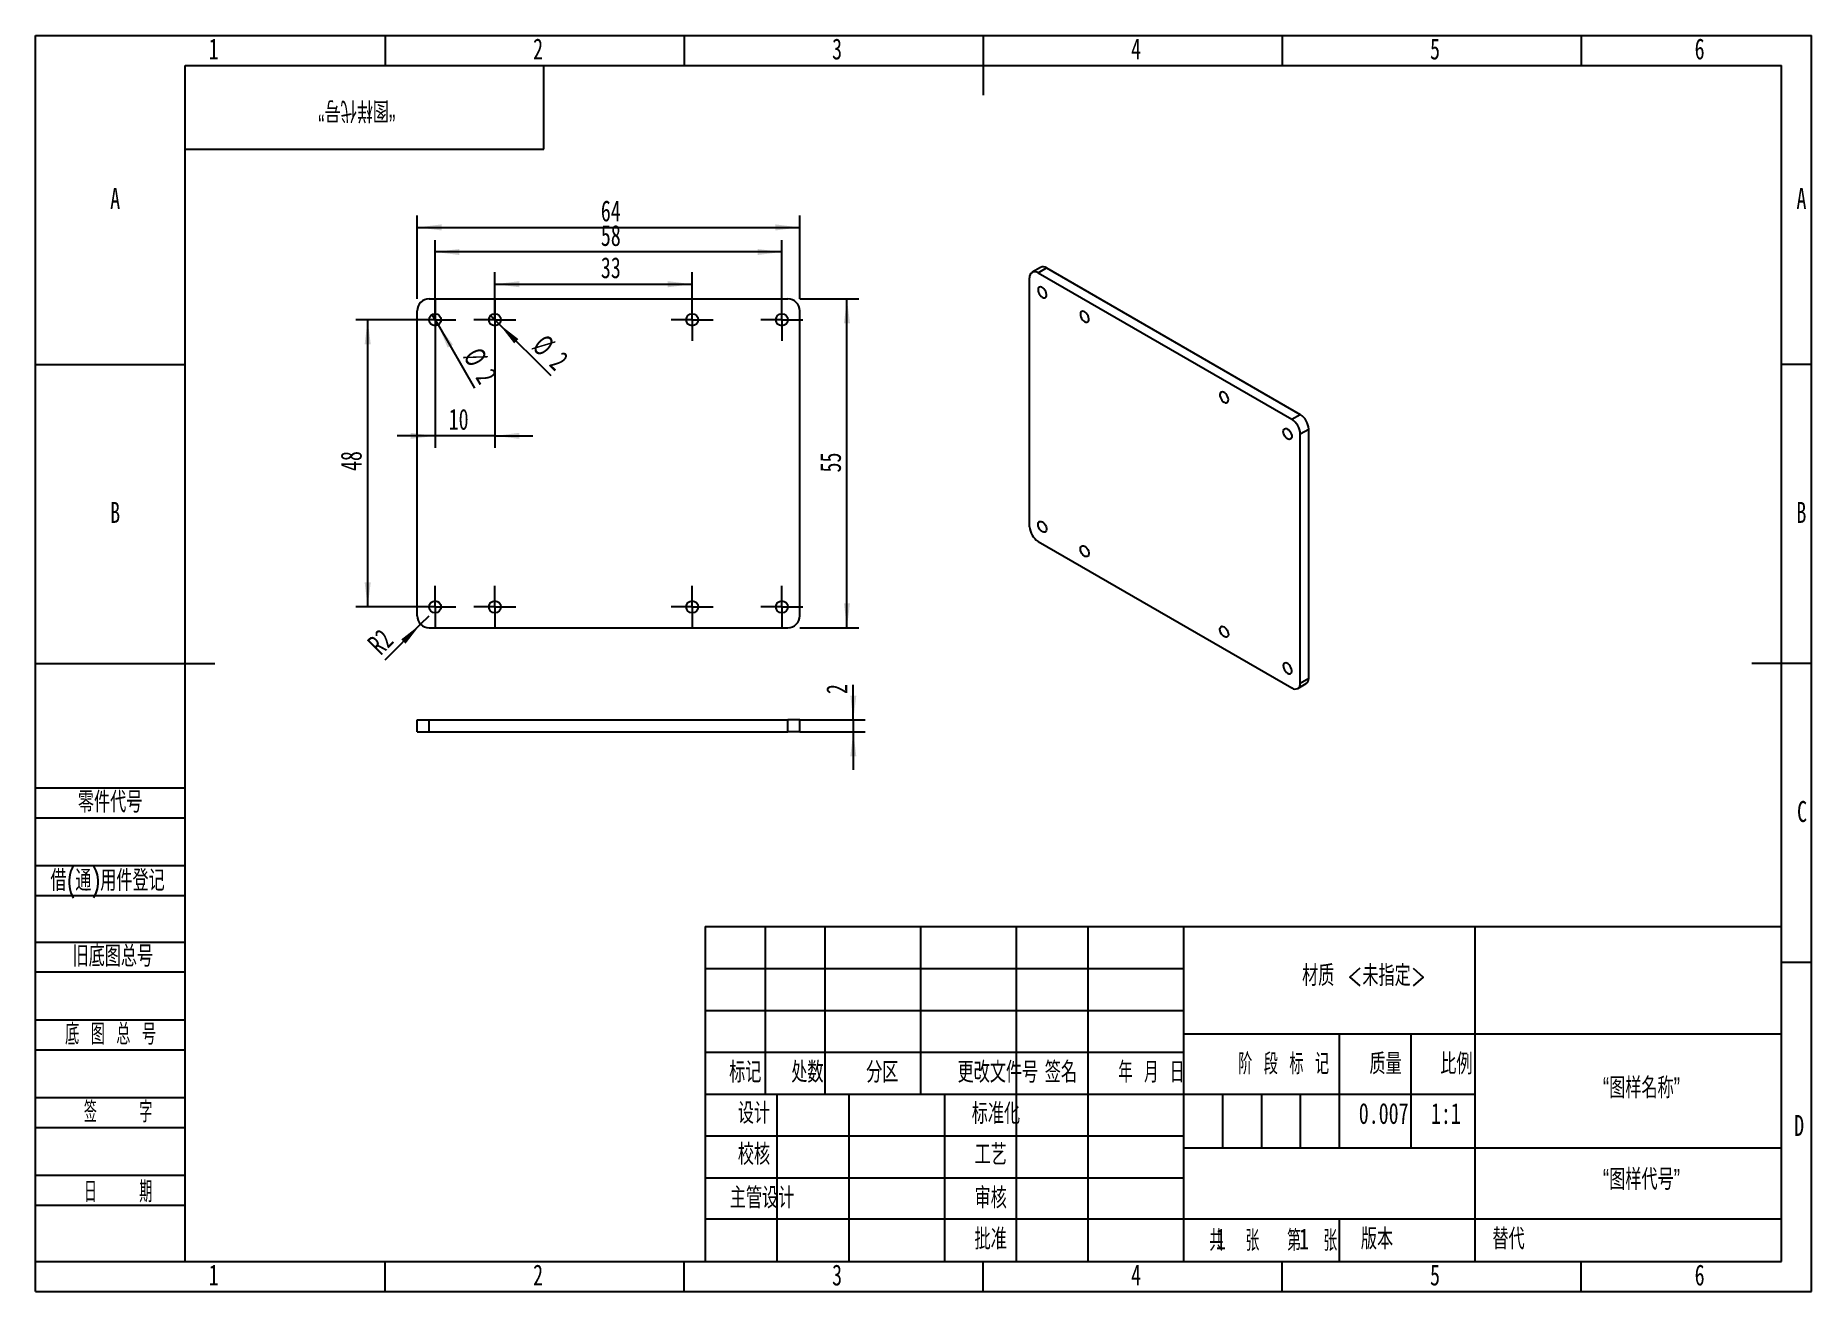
# Model space of a CAD drawing. Header units: millimetres. Extents: x 0 to 297, y 0 to 210.
import ezdxf

# ---------------------------------------------------------------- set-up
doc = ezdxf.new("R2010")
doc.units = ezdxf.units.MM
doc.layers.add('图框', color=7, linetype='Continuous')
doc.layers.add('粗实线层', color=7, linetype='Continuous', lineweight=25)
doc.styles.add('SLDTEXTSTYLE0', font='TXT', dxfattribs={"width": 0.7, "bigfont": 'bigfont'})
doc.styles.add('SLDTEXTSTYLE1', font='TXT', dxfattribs={"width": 0.6, "bigfont": 'bigfont'})
doc.styles.add('SLDTEXTSTYLE2', font='TXT', dxfattribs={"width": 0.614286, "bigfont": 'bigfont'})
doc.styles.add('SLDTEXTSTYLE3', font='TXT', dxfattribs={"width": 0.62, "bigfont": 'bigfont'})
doc.styles.add('SLDTEXTSTYLE4', font='TXT', dxfattribs={"width": 0.566667, "bigfont": 'bigfont'})
doc.styles.add('SLDTEXTSTYLE5', font='TXT', dxfattribs={"width": 0.7})
doc.dimstyles.new('SLDDIMSTYLE0', dxfattribs={"dimtxt": 3.5, "dimasz": 4.08, "dimexe": 0, "dimexo": 0.0625, "dimgap": 0.875, "dimtad": 2, "dimrnd": 1e-09, "dimzin": 12, "dimdsep": 46, "dimtxsty": 'SLDTEXTSTYLE5', "dimsah": 1, "dimcen": 0.09, "dimadec": 0, "dimazin": 3, "dimtfac": 1, "dimtofl": 0, "dimtmove": 0, "dimatfit": 3, "dimfxl": 0, "dimfrac": 2, "dimtolj": 1, "dimtzin": 12, "dimarcsym": 0})
doc.dimstyles.new('SLDDIMSTYLE1', dxfattribs={"dimtxt": 3.5, "dimasz": 4.08, "dimexe": 0, "dimexo": 0.0625, "dimgap": 0.875, "dimtad": 2, "dimrnd": 1e-09, "dimzin": 12, "dimdsep": 46, "dimtxsty": 'SLDTEXTSTYLE5', "dimblk1": 'NONE', "dimsah": 1, "dimcen": 0, "dimadec": 0, "dimazin": 3, "dimtfac": 1, "dimtmove": 0, "dimatfit": 3, "dimldrblk": 'NONE', "dimfxl": 0, "dimfrac": 2, "dimtolj": 1, "dimtzin": 12, "dimarcsym": 0})
doc.dimstyles.new('SLDDIMSTYLE2', dxfattribs={"dimtxt": 3.5, "dimasz": 4.08, "dimexe": 0, "dimexo": 0.0625, "dimgap": 0.875, "dimtad": 2, "dimrnd": 1e-09, "dimzin": 12, "dimdsep": 46, "dimtxsty": 'SLDTEXTSTYLE5', "dimsah": 1, "dimcen": 0, "dimadec": 0, "dimazin": 3, "dimtfac": 1, "dimtofl": 0, "dimtmove": 0, "dimatfit": 3, "dimfxl": 0, "dimfrac": 2, "dimtolj": 1, "dimtzin": 12, "dimarcsym": 0})
doc.dimstyles.new('SLDDIMSTYLE3', dxfattribs={"dimtxt": 3.5, "dimasz": 4.08, "dimexe": 0, "dimexo": 0.0625, "dimgap": 0.875, "dimtad": 2, "dimrnd": 1e-09, "dimzin": 12, "dimdsep": 46, "dimtxsty": 'SLDTEXTSTYLE5', "dimsah": 1, "dimcen": 0.09, "dimadec": 0, "dimazin": 3, "dimtfac": 1, "dimtmove": 0, "dimatfit": 0, "dimfxl": 0, "dimfrac": 2, "dimtolj": 1, "dimtzin": 12, "dimarcsym": 0})

# ---------------------------------------------------------------- blocks, each defined once
blk = doc.blocks.new('_D')
at = {"layer": '图框'}
for p, q in [((63.82, 165.97), (63.82, 179.91)), ((127.82, 165.97), (127.82, 179.91)), ((63.82, 177.91), (127.82, 177.91))]:
    blk.add_line(p, q, dxfattribs=at)
for points in [[(63.82, 177.91), (67.9, 177.41), (67.9, 178.42)], [(127.82, 177.91), (123.74, 178.42), (123.74, 177.41)]]:
    blk.add_solid(points, dxfattribs=at)
at = {"layer": '图框', "insert": (94.54, 182.43), "char_height": 3.5, "attachment_point": 1, "style": 'SLDTEXTSTYLE5'}
blk.add_mtext('64', dxfattribs=at)
blk = doc.blocks.new('_D_1')
at = {"layer": '图框'}
for p, q in [((127.82, 165.97), (137.7, 165.97)), ((135.7, 110.97), (135.7, 165.97)), ((127.82, 110.97), (137.7, 110.97))]:
    blk.add_line(p, q, dxfattribs=at)
for points in [[(135.7, 165.97), (135.19, 161.89), (136.21, 161.89)], [(135.7, 110.97), (136.21, 115.05), (135.19, 115.05)]]:
    blk.add_solid(points, dxfattribs=at)
at = {"layer": '图框', "insert": (131.19, 136.94), "char_height": 3.5, "attachment_point": 1, "rotation": 90, "style": 'SLDTEXTSTYLE5'}
blk.add_mtext('55', dxfattribs=at)
blk = doc.blocks.new('_D_2')
at = {"layer": '图框'}
for q in [(66.32, 163.34), (73.41, 151.05)]:
    blk.add_line((67.32, 161.61), q, dxfattribs=at)
blk.add_solid([(67.32, 161.61), (68.92, 157.82), (69.8, 158.33)], dxfattribs=at)
at = {"layer": '图框', "char_height": 3.5, "attachment_point": 1, "rotation": 300, "style": 'SLDTEXTSTYLE5'}
for s, insert in [('%%c', (74.47, 158.18)), ('2', (76.52, 154.61))]:
    blk.add_mtext(s, dxfattribs=dict(at, insert=insert))
blk = doc.blocks.new('_None')
blk = doc.blocks.new('_D_3')
at = {"layer": '图框'}
for p, q in [((66.82, 165.97), (66.82, 175.81)), ((124.82, 165.97), (124.82, 175.81)), ((124.82, 173.81), (66.82, 173.81))]:
    blk.add_line(p, q, dxfattribs=at)
for points in [[(66.82, 173.81), (70.9, 173.3), (70.9, 174.31)], [(124.82, 173.81), (120.74, 174.31), (120.74, 173.3)]]:
    blk.add_solid(points, dxfattribs=at)
at = {"layer": '图框', "insert": (94.54, 178.32), "char_height": 3.5, "attachment_point": 1, "style": 'SLDTEXTSTYLE5'}
blk.add_mtext('58', dxfattribs=at)
blk = doc.blocks.new('_D_4')
at = {"layer": '图框'}
for p, q in [((63.32, 162.47), (53.55, 162.47)), ((55.55, 114.47), (55.55, 162.47)), ((63.32, 114.47), (53.55, 114.47))]:
    blk.add_line(p, q, dxfattribs=at)
for points in [[(55.55, 162.47), (55.04, 158.39), (56.06, 158.39)], [(55.55, 114.47), (56.06, 118.55), (55.04, 118.55)]]:
    blk.add_solid(points, dxfattribs=at)
at = {"layer": '图框', "insert": (51.04, 137.18), "char_height": 3.5, "attachment_point": 1, "rotation": 90, "style": 'SLDTEXTSTYLE5'}
blk.add_mtext('48', dxfattribs=at)
blk = doc.blocks.new('_D_5')
at = {"layer": '图框'}
for q in [(65.82, 112.97), (58.41, 105.56)]:
    blk.add_line((64.4, 111.56), q, dxfattribs=at)
blk.add_solid([(64.4, 111.56), (61.16, 109.03), (61.88, 108.31)], dxfattribs=at)
at = {"layer": '图框', "insert": (55.26, 108.71), "char_height": 3.5, "attachment_point": 1, "rotation": 45, "style": 'SLDTEXTSTYLE5'}
blk.add_mtext('R2', dxfattribs=at)
blk = doc.blocks.new('_D_6')
at = {"layer": '图框'}
for q in [(76.11, 163.18), (86.15, 153.14)]:
    blk.add_line((77.53, 161.76), q, dxfattribs=at)
blk.add_solid([(77.53, 161.76), (80.05, 158.52), (80.77, 159.24)], dxfattribs=at)
at = {"layer": '图框', "char_height": 3.5, "attachment_point": 1, "rotation": 315, "style": 'SLDTEXTSTYLE5'}
for s, insert in [('%%c', (85.32, 160.31)), ('2', (88.22, 157.39))]:
    blk.add_mtext(s, dxfattribs=dict(at, insert=insert))
blk = doc.blocks.new('_D_7')
at = {"layer": '图框'}
for p, q in [((76.82, 165.97), (76.82, 170.42)), ((109.82, 165.97), (109.82, 170.42)), ((76.82, 168.42), (109.82, 168.42))]:
    blk.add_line(p, q, dxfattribs=at)
for points in [[(76.82, 168.42), (80.9, 167.91), (80.9, 168.93)], [(109.82, 168.42), (105.74, 168.93), (105.74, 167.91)]]:
    blk.add_solid(points, dxfattribs=at)
at = {"layer": '图框', "insert": (94.54, 172.93), "char_height": 3.5, "attachment_point": 1, "style": 'SLDTEXTSTYLE5'}
blk.add_mtext('33', dxfattribs=at)
blk = doc.blocks.new('_D_8')
at = {"layer": '图框'}
for p, q in [((66.82, 165.97), (66.82, 141.06)), ((76.82, 165.97), (76.82, 141.06)), ((66.82, 143.06), (60.47, 143.06)), ((76.82, 143.06), (66.82, 143.06)), ((76.82, 143.06), (83.17, 143.06))]:
    blk.add_line(p, q, dxfattribs=at)
for points in [[(66.82, 143.06), (62.74, 143.57), (62.74, 142.56)], [(76.82, 143.06), (80.9, 142.56), (80.9, 143.57)]]:
    blk.add_solid(points, dxfattribs=at)
at = {"layer": '图框', "insert": (69.09, 147.58), "char_height": 3.5, "attachment_point": 1, "style": 'SLDTEXTSTYLE5'}
blk.add_mtext('10', dxfattribs=at)
blk = doc.blocks.new('SW_CENTERMARKSYMBOL_0')
at = {"layer": '图框', "color": 0}
for p, q in [((0, 2.5), (0, 3.5)), ((-2.5, 0), (-3.5, 0)), ((0, 0), (-2.5, 0)), ((0, 0), (0, 2.5)), ((0, 0), (0, -2.5)), ((0, 0), (2.5, 0)), ((2.5, 0), (3.5, 0)), ((0, -2.5), (0, -3.5))]:
    blk.add_line(p, q, dxfattribs=at)
blk = doc.blocks.new('SW_CENTERMARKSYMBOL_1')
at = {"layer": '图框', "color": 0}
for p, q in [((0, 2.5), (0, 3.5)), ((-2.5, 0), (-3.5, 0)), ((0, 0), (-2.5, 0)), ((0, 0), (0, 2.5)), ((0, 0), (0, -2.5)), ((0, 0), (2.5, 0)), ((2.5, 0), (3.5, 0)), ((0, -2.5), (0, -3.5))]:
    blk.add_line(p, q, dxfattribs=at)
blk = doc.blocks.new('SW_CENTERMARKSYMBOL_2')
at = {"layer": '图框', "color": 0}
for p, q in [((0, 2.5), (0, 3.5)), ((-2.5, 0), (-3.5, 0)), ((0, 0), (-2.5, 0)), ((0, 0), (0, 2.5)), ((0, 0), (0, -2.5)), ((0, 0), (2.5, 0)), ((2.5, 0), (3.5, 0)), ((0, -2.5), (0, -3.5))]:
    blk.add_line(p, q, dxfattribs=at)
blk = doc.blocks.new('SW_CENTERMARKSYMBOL_3')
at = {"layer": '图框', "color": 0}
for p, q in [((0, 2.5), (0, 3.5)), ((-2.5, 0), (-3.5, 0)), ((0, 0), (-2.5, 0)), ((0, 0), (0, 2.5)), ((0, 0), (0, -2.5)), ((0, 0), (2.5, 0)), ((2.5, 0), (3.5, 0)), ((0, -2.5), (0, -3.5))]:
    blk.add_line(p, q, dxfattribs=at)
blk = doc.blocks.new('SW_CENTERMARKSYMBOL_4')
at = {"layer": '图框', "color": 0}
for p, q in [((0, 2.5), (0, 3.5)), ((-2.5, 0), (-3.5, 0)), ((0, 0), (-2.5, 0)), ((0, 0), (0, 2.5)), ((0, 0), (0, -2.5)), ((0, 0), (2.5, 0)), ((2.5, 0), (3.5, 0)), ((0, -2.5), (0, -3.5))]:
    blk.add_line(p, q, dxfattribs=at)
blk = doc.blocks.new('SW_CENTERMARKSYMBOL_5')
at = {"layer": '图框', "color": 0}
for p, q in [((0, 2.5), (0, 3.5)), ((-2.5, 0), (-3.5, 0)), ((0, 0), (-2.5, 0)), ((0, 0), (0, 2.5)), ((0, 0), (0, -2.5)), ((0, 0), (2.5, 0)), ((2.5, 0), (3.5, 0)), ((0, -2.5), (0, -3.5))]:
    blk.add_line(p, q, dxfattribs=at)
blk = doc.blocks.new('SW_CENTERMARKSYMBOL_6')
at = {"layer": '图框', "color": 0}
for p, q in [((0, 2.5), (0, 3.5)), ((-2.5, 0), (-3.5, 0)), ((0, 0), (-2.5, 0)), ((0, 0), (0, 2.5)), ((0, 0), (0, -2.5)), ((0, 0), (2.5, 0)), ((2.5, 0), (3.5, 0)), ((0, -2.5), (0, -3.5))]:
    blk.add_line(p, q, dxfattribs=at)
blk = doc.blocks.new('SW_CENTERMARKSYMBOL_7')
at = {"layer": '图框', "color": 0}
for p, q in [((0, 2.5), (0, 3.5)), ((-2.5, 0), (-3.5, 0)), ((0, 0), (-2.5, 0)), ((0, 0), (0, 2.5)), ((0, 0), (0, -2.5)), ((0, 0), (2.5, 0)), ((2.5, 0), (3.5, 0)), ((0, -2.5), (0, -3.5))]:
    blk.add_line(p, q, dxfattribs=at)
blk = doc.blocks.new('_D_9')
at = {"layer": '图框'}
for p, q in [((136.76, 95.56), (136.76, 101.43)), ((127.82, 95.56), (138.76, 95.56)), ((136.76, 95.56), (136.76, 93.56)), ((127.82, 93.56), (138.76, 93.56)), ((136.76, 93.56), (136.76, 87.21))]:
    blk.add_line(p, q, dxfattribs=at)
for points in [[(136.76, 95.56), (137.27, 99.64), (136.26, 99.64)], [(136.76, 93.56), (136.26, 89.48), (137.27, 89.48)]]:
    blk.add_solid(points, dxfattribs=at)
at = {"layer": '图框', "insert": (132.25, 99.89), "char_height": 3.5, "attachment_point": 1, "rotation": 90, "style": 'SLDTEXTSTYLE5'}
blk.add_mtext('2', dxfattribs=at)

msp = doc.modelspace()

# ---------------------------------------------------------------- linework, layer by layer
at = {"color": 7, "linetype": 'Continuous', "lineweight": 25}
for p, q in [((166.247, 127.86), (166.247, 169.504)), ((168.076, 171.236), (166.661, 170.419)), ((167.661, 170.32), (169.076, 171.137)), ((167.661, 170.32), (210.088, 145.828)), ((169.076, 171.137), (211.502, 146.644)), ((63.818, 112.972), (63.818, 163.972)), ((65.818, 165.972), (125.818, 165.972)), ((127.818, 112.972), (127.818, 163.972)), ((210.088, 145.828), (211.502, 146.644)), ((211.502, 143.378), (212.916, 144.195)), ((211.502, 101.735), (211.502, 143.378)), ((212.916, 102.551), (212.916, 144.195)), ((167.661, 125.41), (210.088, 100.918)), ((65.818, 110.972), (125.818, 110.972)), ((211.088, 100.819), (212.502, 101.636)), ((211.502, 101.735), (212.916, 102.551)), ((63.818, 93.557), (63.818, 95.557)), ((63.818, 95.557), (65.818, 95.557)), ((65.818, 93.557), (65.818, 95.557)), ((65.818, 95.557), (125.818, 95.557)), ((125.818, 93.557), (125.818, 95.557)), ((127.818, 95.557), (125.818, 95.557)), ((127.818, 93.557), (127.818, 95.557)), ((63.818, 93.557), (65.818, 93.557)), ((65.818, 93.557), (125.818, 93.557)), ((127.818, 93.557), (125.818, 93.557))]:
    msp.add_line(p, q, dxfattribs=at)
at = {"color": 7, "linetype": 'Continuous', "lineweight": 25, "flags": 128}
for points in [[(168.369, 166.238), (168.559, 166.158), (168.736, 166.144), (168.885, 166.198), (168.996, 166.316), (169.061, 166.488), (169.074, 166.703), (169.035, 166.943), (168.946, 167.192), (168.815, 167.43), (168.65, 167.64), (168.465, 167.807), (168.272, 167.919), (168.087, 167.966), (167.922, 167.945), (167.791, 167.858), (167.702, 167.712), (167.663, 167.517), (167.676, 167.288), (167.741, 167.041), (167.852, 166.795), (168.001, 166.569), (168.178, 166.378), (168.369, 166.238)], [(175.44, 162.156), (175.63, 162.076), (175.807, 162.062), (175.956, 162.116), (176.067, 162.234), (176.132, 162.406), (176.145, 162.621), (176.106, 162.861), (176.017, 163.109), (175.886, 163.348), (175.721, 163.558), (175.536, 163.725), (175.343, 163.837), (175.158, 163.884), (174.993, 163.863), (174.862, 163.776), (174.773, 163.63), (174.734, 163.435), (174.747, 163.206), (174.812, 162.959), (174.923, 162.713), (175.072, 162.487), (175.249, 162.296), (175.44, 162.156)], [(198.774, 148.685), (198.965, 148.605), (199.142, 148.592), (199.291, 148.646), (199.402, 148.763), (199.466, 148.936), (199.48, 149.15), (199.44, 149.39), (199.352, 149.639), (199.22, 149.877), (199.056, 150.088), (198.87, 150.255), (198.678, 150.366), (198.492, 150.413), (198.328, 150.392), (198.196, 150.306), (198.108, 150.159), (198.069, 149.964), (198.082, 149.735), (198.146, 149.488), (198.257, 149.242), (198.407, 149.016), (198.583, 148.825), (198.774, 148.685)], [(209.381, 144.195), (209.571, 144.054), (209.748, 143.864), (209.897, 143.637), (210.009, 143.392), (210.073, 143.145), (210.086, 142.915), (210.047, 142.72), (209.958, 142.574), (209.827, 142.487), (209.662, 142.467), (209.477, 142.514), (209.284, 142.625), (209.099, 142.792), (208.934, 143.002), (208.803, 143.241), (208.714, 143.489), (208.675, 143.73), (208.688, 143.944), (208.753, 144.116), (208.864, 144.234), (209.013, 144.288), (209.19, 144.275), (209.381, 144.195)], [(168.369, 128.677), (168.559, 128.536), (168.736, 128.346), (168.885, 128.119), (168.996, 127.873), (169.061, 127.627), (169.074, 127.397), (169.035, 127.202), (168.946, 127.056), (168.815, 126.969), (168.65, 126.949), (168.465, 126.996), (168.272, 127.107), (168.087, 127.274), (167.922, 127.484), (167.791, 127.723), (167.702, 127.971), (167.663, 128.212), (167.676, 128.426), (167.741, 128.598), (167.852, 128.716), (168.001, 128.77), (168.178, 128.757), (168.369, 128.677)], [(175.44, 124.595), (175.63, 124.454), (175.807, 124.264), (175.956, 124.037), (176.067, 123.791), (176.132, 123.545), (176.145, 123.315), (176.106, 123.12), (176.017, 122.974), (175.886, 122.887), (175.721, 122.867), (175.536, 122.914), (175.343, 123.025), (175.158, 123.192), (174.993, 123.402), (174.862, 123.641), (174.773, 123.889), (174.734, 124.13), (174.747, 124.344), (174.812, 124.516), (174.923, 124.634), (175.072, 124.688), (175.249, 124.675), (175.44, 124.595)], [(198.774, 111.124), (198.965, 110.984), (199.142, 110.793), (199.291, 110.566), (199.402, 110.321), (199.466, 110.074), (199.48, 109.844), (199.44, 109.649), (199.352, 109.503), (199.22, 109.416), (199.056, 109.396), (198.87, 109.443), (198.678, 109.554), (198.492, 109.721), (198.328, 109.932), (198.196, 110.17), (198.108, 110.419), (198.069, 110.659), (198.082, 110.873), (198.146, 111.045), (198.257, 111.163), (198.407, 111.217), (198.583, 111.204), (198.774, 111.124)], [(209.381, 103.368), (209.571, 103.288), (209.748, 103.275), (209.897, 103.329), (210.009, 103.446), (210.073, 103.619), (210.086, 103.833), (210.047, 104.073), (209.958, 104.322), (209.827, 104.56), (209.662, 104.771), (209.477, 104.938), (209.284, 105.049), (209.099, 105.096), (208.934, 105.075), (208.803, 104.989), (208.714, 104.842), (208.675, 104.647), (208.688, 104.418), (208.753, 104.171), (208.864, 103.925), (209.013, 103.699), (209.19, 103.508), (209.381, 103.368)]]:
    msp.add_lwpolyline(points, dxfattribs=at)
at = {"color": 7, "linetype": 'Continuous', "lineweight": 25}
for centre in [(66.818, 162.472), (76.818, 162.472), (109.818, 162.472), (124.818, 162.472), (66.818, 114.472), (76.818, 114.472), (109.818, 114.472), (124.818, 114.472)]:
    msp.add_circle(centre, 1, dxfattribs=at)
for centre, radius, start, end in [((167.109, 169.643), 0.873, 50.79671, 189.21404), ((168.49, 170.319), 1.006, 54.38242, 114.30712), ((65.818, 163.972), 2, 90, 180), ((125.818, 163.972), 2, 0, 90), ((208.432, 143.239), 3.074, 2.60548, 57.39452), ((209.846, 144.055), 3.074, 2.60548, 57.39452), ((169.318, 128), 3.074, 182.60548, 237.39452), ((65.818, 112.972), 2, 180, 270), ((125.818, 112.972), 2, 270, 0), ((210.64, 101.595), 0.873, 230.79671, 9.21404), ((211.936, 102.443), 0.986, 305.01333, 6.29885)]:
    msp.add_arc(centre, radius, start, end, dxfattribs=at)
at = {"layer": '图框'}
for p, q in [((0, 0), (0, 210)), ((0, 210), (297, 210)), ((58.5, 210), (58.5, 205)), ((108.5, 210), (108.5, 205)), ((208.5, 210), (208.5, 205)), ((258.5, 210), (258.5, 205)), ((297, 0), (297, 210)), ((0, 155), (25, 155)), ((297, 155), (292, 155)), ((0, 84.221), (25, 84.221)), ((0, 79.221), (25, 79.221)), ((0, 71.221), (25, 71.221)), ((0, 66.221), (25, 66.221)), ((0, 58.43), (25, 58.43)), ((112, 54), (192, 54)), ((297, 55), (292, 55)), ((0, 53.43), (25, 53.43)), ((0, 45.43), (25, 45.43)), ((112, 47), (192, 47)), ((0, 40.43), (25, 40.43)), ((198.5, 33), (198.5, 24)), ((205, 33), (205, 24)), ((211.5, 33), (211.5, 24)), ((0, 32.43), (25, 32.43)), ((0, 27.43), (25, 27.43)), ((0, 19.43), (25, 19.43)), ((0, 14.43), (25, 14.43)), ((0, 5), (25, 5)), ((58.5, 0), (58.5, 5)), ((108.5, 0), (108.5, 5)), ((208.5, 0), (208.5, 5)), ((258.5, 0), (258.5, 5)), ((0, 0), (297, 0))]:
    msp.add_line(p, q, dxfattribs=at)
at = {"layer": '图框', "lineweight": 25}
for p, q in [((158.5, 210), (158.5, 200)), ((0, 105), (30, 105)), ((297, 105), (287, 105)), ((112, 61), (112, 5)), ((112, 61), (292, 61)), ((122, 61), (122, 33)), ((132, 61), (132, 33)), ((148, 61), (148, 33)), ((164, 61), (164, 5)), ((176, 61), (176, 5)), ((191.968, 61.052), (192.005, 5)), ((240.692, 61), (240.692, 5)), ((191.98, 43.052), (291.98, 43.052)), ((218, 43.069), (218, 24.069)), ((230, 43), (230, 24)), ((112, 40), (192, 40)), ((112, 33), (192, 33)), ((124, 33), (124, 5)), ((136, 33), (136, 5)), ((152, 33), (152, 5)), ((192.015, 33), (240.692, 33)), ((112, 26), (192, 26)), ((192, 24), (292, 24)), ((112, 19), (192, 19)), ((112, 12.166), (192, 12.166)), ((192, 12.166), (292, 12.166)), ((218, 12.166), (218, 5)), ((25, 5), (292, 5)), ((158.5, 0), (158.5, 5))]:
    msp.add_line(p, q, dxfattribs=at)
at = {"layer": '图框', "linetype": 'Continuous', "lineweight": 25}
for p, q in [((25, 5), (25, 205)), ((25, 205), (292, 205)), ((292, 5), (292, 205))]:
    msp.add_line(p, q, dxfattribs=at)
at = {"layer": '粗实线层'}
for p, q in [((85, 191), (85, 205)), ((25, 191), (85, 191))]:
    msp.add_line(p, q, dxfattribs=at)

# ---------------------------------------------------------------- block references
at = {"layer": '图框'}
for name, p in [('SW_CENTERMARKSYMBOL_2', (66.818, 162.472)), ('SW_CENTERMARKSYMBOL_7', (76.818, 162.472)), ('SW_CENTERMARKSYMBOL_6', (109.818, 162.472)), ('SW_CENTERMARKSYMBOL_3', (124.818, 162.472)), ('SW_CENTERMARKSYMBOL_0', (66.818, 114.472)), ('SW_CENTERMARKSYMBOL_4', (76.818, 114.472)), ('SW_CENTERMARKSYMBOL_5', (109.818, 114.472)), ('SW_CENTERMARKSYMBOL_1', (124.818, 114.472))]:
    msp.add_blockref(name, p, dxfattribs=at)

# ---------------------------------------------------------------- texts
at = {"layer": '图框', "char_height": 3.5}
for s, insert, attachment_point, style in [('1', (29.794, 209.506), 2, 'SLDTEXTSTYLE5'), ('2', (84.044, 209.506), 2, 'SLDTEXTSTYLE5'), ('3', (134.044, 209.506), 2, 'SLDTEXTSTYLE5'), ('4', (184.044, 209.506), 2, 'SLDTEXTSTYLE5'), ('5', (234.044, 209.506), 2, 'SLDTEXTSTYLE5'), ('6', (278.297, 209.506), 2, 'SLDTEXTSTYLE5'), ('A', (13.32, 184.506), 2, 'SLDTEXTSTYLE5'), ('A', (295.32, 184.506), 2, 'SLDTEXTSTYLE5'), ('B', (13.32, 132.006), 2, 'SLDTEXTSTYLE5'), ('B', (295.32, 132.006), 2, 'SLDTEXTSTYLE5'), ('零件代号', (7.084, 83.579), 1, 'SLDTEXTSTYLE0'), ('C', (295.427, 82.006), 2, 'SLDTEXTSTYLE5'), ('借(通)用件登记', (2.496, 70.473), 1, 'SLDTEXTSTYLE0'), ('旧底图总号', (6.194, 57.824), 1, 'SLDTEXTSTYLE0'), ('材质 <未指定>', (222.156, 54.577), 2, 'SLDTEXTSTYLE0'), ('底 图 总 号', (4.947, 44.766), 1, 'SLDTEXTSTYLE2'), ('标记', (118.697, 38.417), 2, 'SLDTEXTSTYLE0'), ('处数', (129.087, 38.417), 2, 'SLDTEXTSTYLE0'), ('分区', (141.609, 38.417), 2, 'SLDTEXTSTYLE0'), ('更改文件号', (160.937, 38.417), 2, 'SLDTEXTSTYLE0'), ('签名', (171.476, 38.417), 2, 'SLDTEXTSTYLE0'), ('年 月 日', (186.589, 38.417), 2, 'SLDTEXTSTYLE3'), ('阶 段 标 记', (208.724, 39.805), 2, 'SLDTEXTSTYLE2'), ('质量', (225.772, 39.805), 2, 'SLDTEXTSTYLE0'), ('比例', (237.619, 39.805), 2, 'SLDTEXTSTYLE0'), ('“图样名称”', (268.562, 35.791), 2, 'SLDTEXTSTYLE0'), ('签    字', (13.81, 31.764), 2, 'SLDTEXTSTYLE4'), ('设计', (120.147, 31.558), 2, 'SLDTEXTSTYLE0'), ('标准化', (160.613, 31.492), 2, 'SLDTEXTSTYLE0'), ('0.007', (225.458, 31.521), 2, 'SLDTEXTSTYLE5'), ('1:1', (235.858, 31.521), 2, 'SLDTEXTSTYLE5'), ('D', (294.93, 29.506), 2, 'SLDTEXTSTYLE5'), ('校核', (120.147, 24.679), 2, 'SLDTEXTSTYLE0'), ('工艺', (159.736, 24.643), 2, 'SLDTEXTSTYLE0'), ('“图样代号”', (268.564, 20.49), 2, 'SLDTEXTSTYLE0'), ('日    期', (13.81, 18.413), 2, 'SLDTEXTSTYLE4'), ('主管设计', (121.506, 17.399), 2, 'SLDTEXTSTYLE0'), ('审核', (159.736, 17.399), 2, 'SLDTEXTSTYLE0'), ('批准', (159.738, 10.523), 2, 'SLDTEXTSTYLE0'), ('共  张', (200.481, 10.262), 2, 'SLDTEXTSTYLE1'), ('1', (197.393, 10.531), 1, 'SLDTEXTSTYLE5'), ('第  张', (213.509, 10.262), 2, 'SLDTEXTSTYLE1'), ('1', (211.295, 10.531), 1, 'SLDTEXTSTYLE5'), ('版本', (224.339, 10.531), 2, 'SLDTEXTSTYLE0'), ('替代', (243.641, 10.531), 1, 'SLDTEXTSTYLE0'), ('1', (29.794, 4.506), 2, 'SLDTEXTSTYLE5'), ('2', (84.044, 4.506), 2, 'SLDTEXTSTYLE5'), ('3', (134.044, 4.506), 2, 'SLDTEXTSTYLE5'), ('4', (184.044, 4.506), 2, 'SLDTEXTSTYLE5'), ('5', (234.044, 4.506), 2, 'SLDTEXTSTYLE5'), ('6', (278.297, 4.506), 2, 'SLDTEXTSTYLE5')]:
    msp.add_mtext(s, dxfattribs=dict(at, insert=insert, attachment_point=attachment_point, style=style))
at = {"layer": '图框', "insert": (53.725, 195.655), "char_height": 3.5, "attachment_point": 2, "rotation": 180, "style": 'SLDTEXTSTYLE0'}
msp.add_mtext('“图样代号”', dxfattribs=at)

# ---------------------------------------------------------------- dimensions: what is measured, and where the dimension line sits
at = {"layer": '图框'}
for base, p1, p2, dimstyle, picture, middle in [((127.818, 180.08), (63.818, 165.972), (127.818, 165.972), 'SLDDIMSTYLE0', '_D', (96.072, 180.08)), ((66.818, 175.972), (124.818, 162.472), (66.818, 162.472), 'SLDDIMSTYLE0', '_D_3', (96.072, 175.972)), ((109.818, 170.586), (76.818, 162.472), (109.818, 162.472), 'SLDDIMSTYLE0', '_D_7', (96.072, 170.586)), ((66.818, 145.229), (76.818, 162.472), (66.818, 162.472), 'SLDDIMSTYLE3', '_D_8', (70.63, 145.229))]:
    dim = msp.add_linear_dim(base=base, p1=p1, p2=p2, dimstyle=dimstyle, dxfattribs=at)
    dim.commit()
    dim.dimension.update_dxf_attribs({"geometry": picture, "text_midpoint": middle, "dimtype": 160})
for base, p1, p2, dimstyle, picture, middle in [((133.532, 165.972), (127.818, 110.972), (127.818, 165.972), 'SLDDIMSTYLE0', '_D_1', (133.532, 138.472)), ((53.383, 162.472), (66.818, 114.472), (66.818, 162.472), 'SLDDIMSTYLE0', '_D_4', (53.383, 138.715)), ((134.598, 93.557), (127.818, 95.557), (127.818, 93.557), 'SLDDIMSTYLE3', '_D_9', (134.598, 100.659))]:
    dim = msp.add_linear_dim(base=base, p1=p1, p2=p2, angle=90, dimstyle=dimstyle, dxfattribs=at)
    dim.commit()
    dim.dimension.update_dxf_attribs({"geometry": picture, "text_midpoint": middle, "dimtype": 160})
for p1, p2, picture, middle in [((66.318, 163.338), (67.318, 161.606), '_D_2', (72.11, 153.305)), ((76.111, 163.179), (77.525, 161.765), '_D_6', (84.304, 154.986))]:
    dim = msp.add_diameter_dim_2p(p1=p1, p2=p2, dimstyle='SLDDIMSTYLE1', dxfattribs=at)
    dim.commit()
    dim.dimension.update_dxf_attribs({"geometry": picture, "text_midpoint": middle, "dimtype": 163})
dim = msp.add_radius_dim(center=(65.818, 112.972), mpoint=(64.404, 111.558), dimstyle='SLDDIMSTYLE2', dxfattribs=at)
dim.commit()
dim.dimension.update_dxf_attribs({"geometry": '_D_5', "text_midpoint": (59.317, 106.471), "dimtype": 164})

doc.saveas('drawing.dxf')
